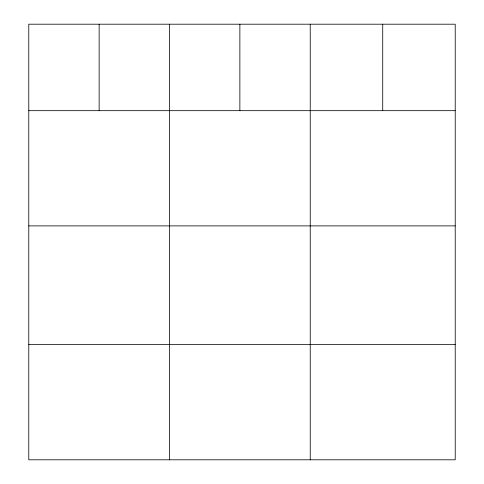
<?xml version="1.0" encoding="UTF-8"?>
<svg xmlns="http://www.w3.org/2000/svg" width="484" height="484" viewBox="0 0 484 484"><rect width="100%" height="100%" fill="white"/><g stroke="black" fill="none" stroke-linecap="round" stroke-linejoin="round"><path stroke-width="0.73" d="M455.22 110.679L455.22 459.8L28.78 459.8L28.78 24.2L455.22 24.2L455.22 110.679L28.78 110.679M28.78 225.889L455.22 225.889M28.78 344.59L455.22 344.59M382.723 24.2L382.723 110.679M310.232 24.2L310.232 459.8M239.87 24.2L239.87 110.679M169.503 24.2L169.503 459.8M99.141 24.2L99.141 110.679"/></g></svg>
